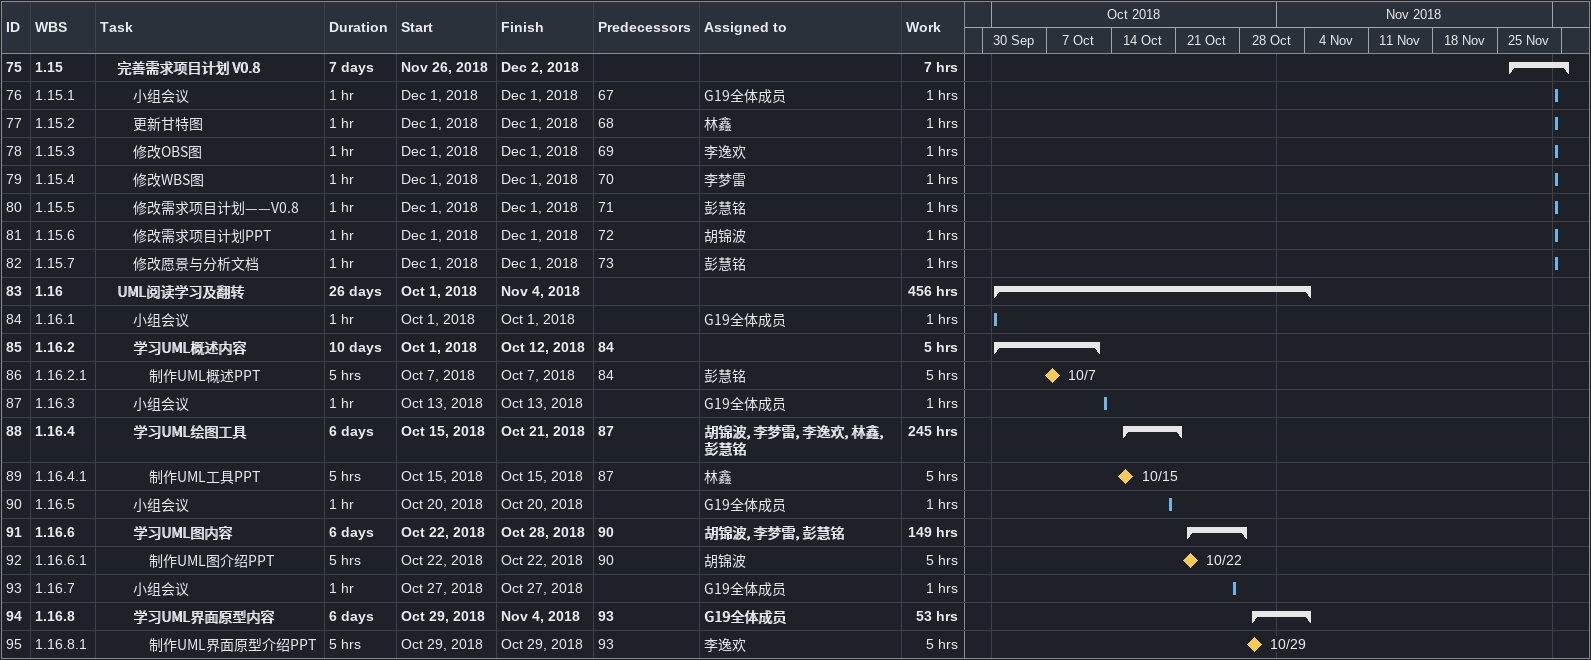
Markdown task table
| ID | WBS | Task | Duration | Start | Finish | Predecessors | Resources | Work (h) |
|---|---|---|---|---|---|---|---|---|
| 75 | 1.15 | **完善需求项目计划 V0.8** | 7d | 2018-11-26 | 2018-12-02 |  |  | 7 |
| 76 | 1.15.1 | 小组会议 | 1h | 2018-12-01 | 2018-12-01 | 67 | G19全体成员 | 1 |
| 77 | 1.15.2 | 更新甘特图 | 1h | 2018-12-01 | 2018-12-01 | 68 | 林鑫 | 1 |
| 78 | 1.15.3 | 修改OBS图 | 1h | 2018-12-01 | 2018-12-01 | 69 | 李逸欢 | 1 |
| 79 | 1.15.4 | 修改WBS图 | 1h | 2018-12-01 | 2018-12-01 | 70 | 李梦雷 | 1 |
| 80 | 1.15.5 | 修改需求项目计划——V0.8 | 1h | 2018-12-01 | 2018-12-01 | 71 | 彭慧铭 | 1 |
| 81 | 1.15.6 | 修改需求项目计划PPT | 1h | 2018-12-01 | 2018-12-01 | 72 | 胡锦波 | 1 |
| 82 | 1.15.7 | 修改愿景与分析文档 | 1h | 2018-12-01 | 2018-12-01 | 73 | 彭慧铭 | 1 |
| 83 | 1.16 | **UML阅读学习及翻转** | 26d | 2018-10-01 | 2018-11-04 |  |  | 456 |
| 84 | 1.16.1 | 小组会议 | 1h | 2018-10-01 | 2018-10-01 |  | G19全体成员 | 1 |
| 85 | 1.16.2 | **学习UML概述内容** | 10d | 2018-10-01 | 2018-10-12 | 84 |  | 5 |
| 86 | 1.16.2.1 | 制作UML概述PPT | 5h | 2018-10-07 | 2018-10-07 | 84 | 彭慧铭 | 5 |
| 87 | 1.16.3 | 小组会议 | 1h | 2018-10-13 | 2018-10-13 |  | G19全体成员 | 1 |
| 88 | 1.16.4 | **学习UML绘图工具** | 6d | 2018-10-15 | 2018-10-21 | 87 | 胡锦波, 李梦雷, 李逸欢, 林鑫, 彭慧铭 | 245 |
| 89 | 1.16.4.1 | 制作UML工具PPT | 5h | 2018-10-15 | 2018-10-15 | 87 | 林鑫 | 5 |
| 90 | 1.16.5 | 小组会议 | 1h | 2018-10-20 | 2018-10-20 |  | G19全体成员 | 1 |
| 91 | 1.16.6 | **学习UML图内容** | 6d | 2018-10-22 | 2018-10-28 | 90 | 胡锦波, 李梦雷, 彭慧铭 | 149 |
| 92 | 1.16.6.1 | 制作UML图介绍PPT | 5h | 2018-10-22 | 2018-10-22 | 90 | 胡锦波 | 5 |
| 93 | 1.16.7 | 小组会议 | 1h | 2018-10-27 | 2018-10-27 |  | G19全体成员 | 1 |
| 94 | 1.16.8 | **学习UML界面原型内容** | 6d | 2018-10-29 | 2018-11-04 | 93 | G19全体成员 | 53 |
| 95 | 1.16.8.1 | 制作UML界面原型介绍PPT | 5h | 2018-10-29 | 2018-10-29 | 93 | 李逸欢 | 5 |
